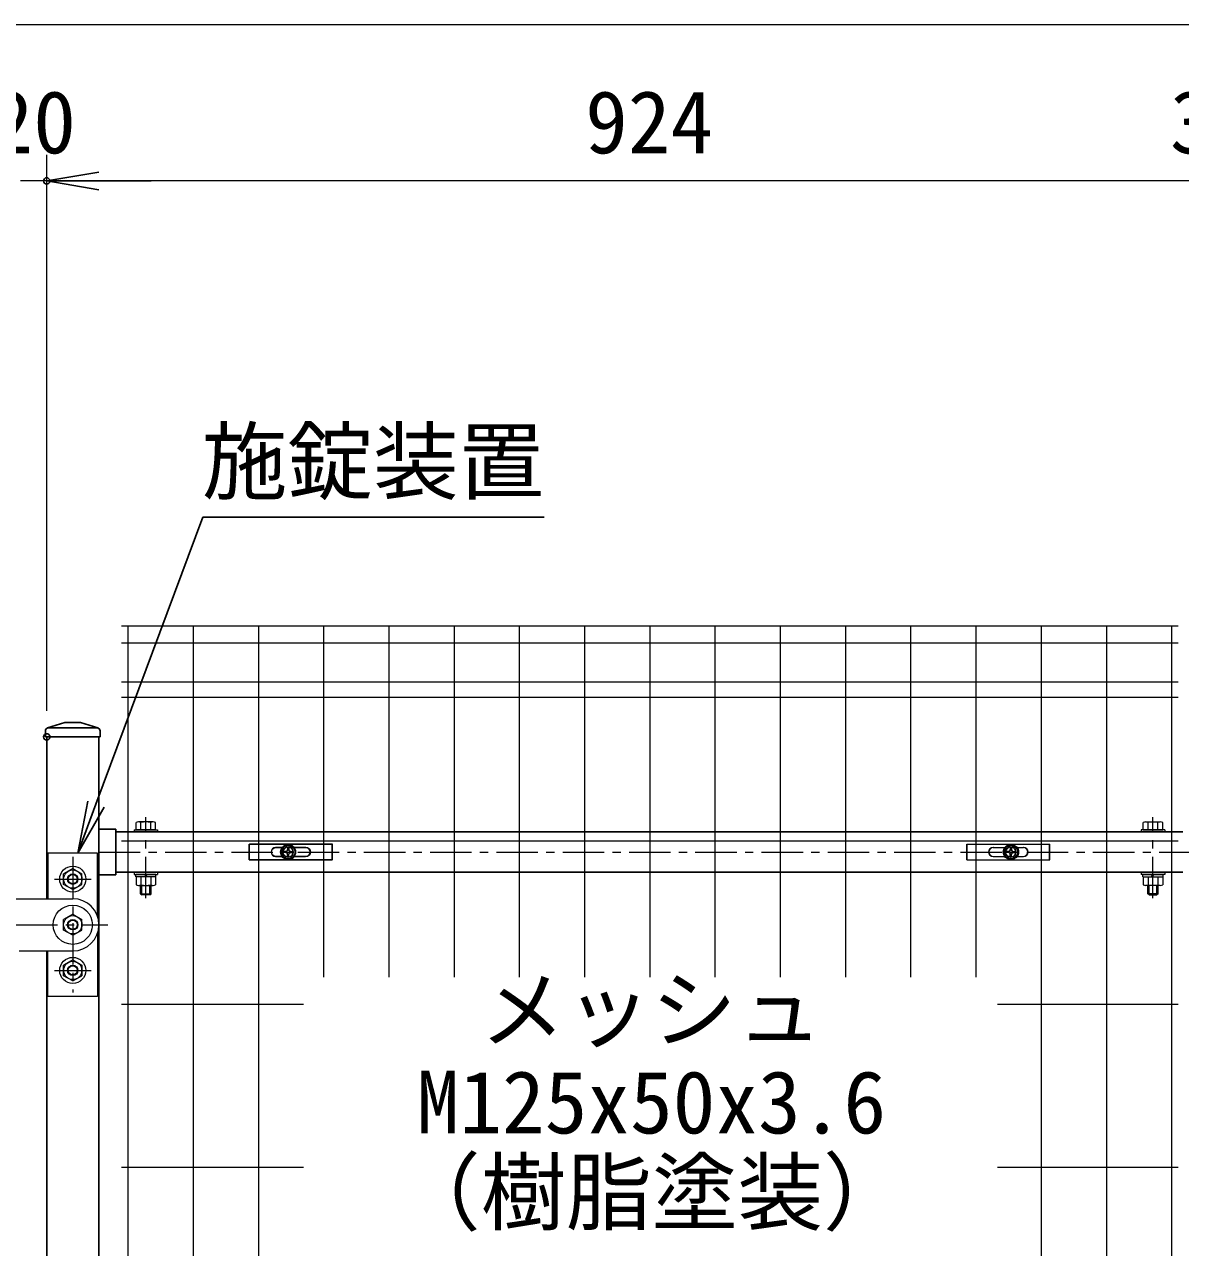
# Model space of a CAD drawing. Units: millimetres, scale not verified. Extents: x -4200 to 4200, y -2970 to 2970.
# Drawn here: x 1189 to 2075, y 451 to 1389 of the extents above; entities that cross this region are included whole.
import ezdxf
from ezdxf.enums import TextEntityAlignment as Align

# ---------------------------------------------------------------- set-up
doc = ezdxf.new("R2010")
doc.units = ezdxf.units.MM
doc.header["$LTSCALE"] = 10
doc.header["$PDMODE"] = 32
doc.header["$PDSIZE"] = 5
doc.linetypes.add('USER1', pattern=[50.8, 31.75, -6.35, 6.35, -6.35])
for name, color, linetype, lineweight in [('0-1_D-BMK', 2, 'USER1', 13), ('0-2_D-STR1', 1, 'Continuous', 25), ('0-4_D-STR3', 3, 'Continuous', 13), ('0-5_D-STR-DIM', 7, 'Continuous', 13), ('0-7_Defpoints', 6, 'Continuous', 25), ('0-8_D-STR-TXT', 7, 'Continuous', 13), ('0-C_D-STR2', 7, 'Continuous', 13)]:
    doc.layers.add(name, color=color, linetype=linetype, lineweight=lineweight)
doc.layers.add('0-6_0', color=7, linetype='Continuous')
doc.styles.add('ＭＳ ゴシック', font='')
doc.styles.get('ＭＳ ゴシック').set_extended_font_data('MS Gothic')

# ---------------------------------------------------------------- blocks, each defined once
blk = doc.blocks.new('_Open')
at = {"layer": '0-6_0'}
blk.add_line((-10, 1.667), (0, 0), dxfattribs=at)
blk.add_lwpolyline([(-10, -1.667), (0, 0), (-10, 0)], dxfattribs=at)
blk = doc.blocks.new('U8')
at = {"layer": '0-1_D-BMK'}
for p, q in [((10302.3, 9914), (10302.3, 10534.9)), ((18022.3, 9914), (18022.3, 10534.9)), ((9742.3, 10230), (9742.3, 9190)), ((9942.3, 10267.5), (18382.3, 10267.5)), ((9601.1, 10060), (9883.5, 10060)), ((8800.2, 9710), (10010.7, 9710)), ((9601.1, 9360), (9883.5, 9360))]:
    blk.add_line(p, q, dxfattribs=at)
at = {"layer": '0-2_D-STR1'}
for p, q in [((9549.2, 11218.9), (9682.3, 11260)), ((9802.3, 11260), (9682.3, 11260)), ((9935.4, 11218.9), (9802.3, 11260)), ((9532.3, 11196), (9532.3, 11150)), ((9928.3, 11220), (9556.3, 11220)), ((9952.3, 11196), (9952.3, 11150)), ((9952.3, 11150), (9532.3, 11150)), ((9542.3, 11150), (9542.3, 9910)), ((9542.3, 11150), (9942.3, 11150)), ((9942.3, 11150), (9942.3, 300)), ((9942.3, 10442), (10072.3, 10442)), ((10072.3, 10442), (10072.3, 10093)), ((18252.3, 10422.5), (10072.3, 10422.5)), ((10072.3, 10093), (9942.3, 10093)), ((18252.3, 10112.5), (10072.3, 10112.5)), ((9542.3, 9510), (9542.3, 300))]:
    blk.add_line(p, q, dxfattribs=at)
for centre, start, end in [((9556.3, 11196), 90, 180), ((9928.3, 11196), 0, 90)]:
    blk.add_arc(centre, 24, start, end, dxfattribs=at)
at = {"layer": '0-4_D-STR3'}
for p, q in [((10212.3, 10438.5), (10212.3, 10422.5)), ((10212.3, 10438.5), (10392.3, 10438.5)), ((10212.3, 10422.5), (10392.3, 10422.5)), ((10227.3, 10438.5), (10227.3, 10493)), ((10377.3, 10438.5), (10227.3, 10438.5)), ((10358.6, 10498.5), (10246.1, 10498.5)), ((10264.8, 10438.5), (10264.8, 10493)), ((10339.8, 10438.5), (10339.8, 10493)), ((10377.3, 10438.5), (10377.3, 10493)), ((10392.3, 10438.5), (10392.3, 10422.5)), ((17932.3, 10438.5), (17932.3, 10422.5)), ((18112.3, 10438.5), (17932.3, 10438.5)), ((18112.3, 10422.5), (17932.3, 10422.5)), ((17947.3, 10438.5), (17947.3, 10493)), ((17947.3, 10438.5), (18097.3, 10438.5)), ((17966, 10498.5), (18078.5, 10498.5)), ((17984.8, 10438.5), (17984.8, 10493)), ((18059.8, 10438.5), (18059.8, 10493)), ((18097.3, 10438.5), (18097.3, 10493)), ((18112.3, 10438.5), (18112.3, 10422.5)), ((9932.3, 10260), (9552.3, 10260)), ((9552.3, 10260), (9552.3, 9910)), ((9932.3, 9772.4), (9932.3, 10260)), ((9742.3, 10140.8), (9672.3, 10100.4)), ((9742.3, 10140.8), (9812.3, 10100.4)), ((9672.3, 10019.6), (9672.3, 10100.4)), ((9812.3, 10019.6), (9812.3, 10100.4)), ((10212.3, 10112.5), (10212.3, 10096.5)), ((10212.3, 10112.5), (10392.3, 10112.5)), ((10212.3, 10096.5), (10392.3, 10096.5)), ((10227.3, 10076.5), (10227.3, 10017)), ((10264.8, 10076.5), (10264.8, 10017)), ((10306.1, 10076.5), (10294.5, 10096.5)), ((10313, 10076.5), (10301.4, 10096.5)), ((10339.8, 10076.5), (10339.8, 10017)), ((10377.3, 10076.5), (10377.3, 10017)), ((10392.3, 10112.5), (10392.3, 10096.5)), ((17932.3, 10112.5), (17932.3, 10096.5)), ((18112.3, 10112.5), (17932.3, 10112.5)), ((18112.3, 10096.5), (17932.3, 10096.5)), ((17947.3, 10076.5), (17947.3, 10017)), ((17984.8, 10076.5), (17984.8, 10017)), ((18011.6, 10076.5), (18023.1, 10096.5)), ((18018.5, 10076.5), (18030.1, 10096.5)), ((18059.8, 10076.5), (18059.8, 10017)), ((18097.3, 10076.5), (18097.3, 10017)), ((18112.3, 10112.5), (18112.3, 10096.5)), ((9742.3, 9979.2), (9672.3, 10019.6)), ((9742.3, 9979.2), (9812.3, 10019.6)), ((10246.1, 10011.5), (10358.6, 10011.5)), ((10262.3, 9948.5), (10262.3, 10011.5)), ((10262.3, 9948.5), (10272.3, 9938.5)), ((10262.3, 9948.5), (10342.3, 9948.5)), ((10272.3, 9938.5), (10272.3, 10011.5)), ((10332.3, 9938.5), (10332.3, 10011.5)), ((10332.3, 9938.5), (10342.3, 9948.5)), ((10342.3, 9948.5), (10342.3, 10011.5)), ((18078.5, 10011.5), (17966, 10011.5)), ((17982.3, 9948.5), (17982.3, 10011.5)), ((17992.3, 9938.5), (17982.3, 9948.5)), ((18062.3, 9948.5), (17982.3, 9948.5)), ((17992.3, 9938.5), (17992.3, 10011.5)), ((18052.3, 9938.5), (18052.3, 10011.5)), ((18062.3, 9948.5), (18052.3, 9938.5)), ((18062.3, 9948.5), (18062.3, 10011.5)), ((9112.3, 9910), (9742.3, 9910)), ((10332.3, 9938.5), (10272.3, 9938.5)), ((17992.3, 9938.5), (18052.3, 9938.5)), ((9742.3, 9790.8), (9672.3, 9750.4)), ((9742.3, 9790.8), (9812.3, 9750.4)), ((9932.3, 9772.4), (9932.3, 9772.4)), ((9672.3, 9669.6), (9672.3, 9750.4)), ((9742.3, 9629.2), (9672.3, 9669.6)), ((9742.3, 9629.2), (9812.3, 9669.6)), ((9812.3, 9669.6), (9812.3, 9750.4)), ((9932.3, 9647.6), (9932.3, 9160)), ((9332.3, 9510), (9742.3, 9510)), ((9552.3, 9160), (9552.3, 9510)), ((9742.3, 9440.8), (9672.3, 9400.4)), ((9742.3, 9440.8), (9672.3, 9400.4)), ((9672.3, 9400.4), (9672.3, 9319.6)), ((9672.3, 9319.6), (9672.3, 9400.4)), ((9742.3, 9440.8), (9812.3, 9400.4)), ((9742.3, 9440.8), (9812.3, 9400.4)), ((9812.3, 9400.4), (9812.3, 9319.6)), ((9812.3, 9319.6), (9812.3, 9400.4)), ((9742.3, 9279.2), (9672.3, 9319.6)), ((9742.3, 9279.2), (9672.3, 9319.6)), ((9742.3, 9279.2), (9812.3, 9319.6)), ((9742.3, 9279.2), (9812.3, 9319.6)), ((9932.3, 9160), (9552.3, 9160))]:
    blk.add_line(p, q, dxfattribs=at)
for points in [[(10379.3, 10076.5), (10225.3, 10076.5), (10225.3, 10096.5)], [(10379.3, 10076.5), (10379.3, 10096.5), (10225.3, 10096.5)], [(17945.3, 10076.5), (18099.3, 10076.5), (18099.3, 10096.5)], [(17945.3, 10076.5), (17945.3, 10096.5), (18099.3, 10096.5)]]:
    blk.add_lwpolyline(points, dxfattribs=at)
for centre, radius in [((9742.3, 10060), 100), ((9742.3, 10060), 70), ((9742.3, 10060), 40), ((9742.3, 10060), 35), ((9742.3, 9710), 150), ((9742.3, 9710), 70), ((9742.3, 9710), 40), ((9742.3, 9710), 35), ((9742.3, 9360), 100), ((9742.3, 9360), 100), ((9742.3, 9360), 70), ((9742.3, 9360), 70), ((9742.3, 9360), 40), ((9742.3, 9360), 40), ((9742.3, 9360), 35), ((9742.3, 9360), 35)]:
    blk.add_circle(centre, radius, dxfattribs=at)
for centre, radius, start, end in [((10246.1, 10464), 34.5, 57.13278, 122.86722), ((10302.3, 10368.6), 129.9, 73.22135, 106.77865), ((10358.6, 10464), 34.5, 57.13278, 122.86722), ((17966, 10464), 34.5, 57.13278, 122.86722), ((18022.3, 10368.6), 129.9, 73.22135, 106.77865), ((18078.5, 10464), 34.5, 57.13278, 122.86722), ((10246.1, 10046), 34.5, 237.13278, 302.86722), ((10302.3, 10141.4), 129.9, 253.22135, 286.77865), ((10358.6, 10046), 34.5, 237.13278, 302.86722), ((17966, 10046), 34.5, 237.13278, 302.86722), ((18022.3, 10141.4), 129.9, 253.22135, 286.77865), ((18078.5, 10046), 34.5, 237.13278, 302.86722), ((9742.3, 9710), 200, 270, 89.99983)]:
    blk.add_arc(centre, radius, start, end, dxfattribs=at)
at = {"layer": '0-7_Defpoints'}
for centre in [(11392.3, 10267.5), (16932.3, 10267.5)]:
    blk.add_circle(centre, 40, dxfattribs=at)
blk = doc.blocks.new('A$Cc5bff5c2')
at = {"layer": '0-4_D-STR3'}
for p, q in [((-297.7, 60), (337.3, 60)), ((-297.7, -60), (-297.7, 60)), ((-95.2, 35), (-45.6, 35)), ((-18.5, 4.2), (-31.5, 3.9)), ((-31.5, 3.9), (-31.5, -4)), ((-4, 31.5), (-4.2, 18.5)), ((-4, 31.5), (4, 31.5)), ((4, 31.5), (4.2, 18.5)), ((18.5, 4.2), (31.5, 3.9)), ((31.5, 3.9), (31.5, -4)), ((45.6, 35), (134.8, 35)), ((-95.2, -35), (-45.6, -35)), ((-18.5, -4.2), (-31.5, -4)), ((-4, -31.5), (-4.2, -18.5)), ((18.5, -4.2), (31.5, -4)), ((45.6, -35), (134.8, -35))]:
    blk.add_line(p, q, dxfattribs=at)
for points in [[(-297.7, -60), (337.3, -60), (337.3, 60)], [(-4, -31.5), (4, -31.5), (4.2, -18.5)]]:
    blk.add_lwpolyline(points, dxfattribs=at)
for radius in [57.5, 52.5]:
    blk.add_circle((0, 0), radius, dxfattribs=at)
for centre, radius, start, end in [((-95.2, 0), 35, 90, 270), ((-19.1, 19), 14.9, 270, 0), ((19.1, 19), 14.9, 180, 270), ((134.8, 0), 35, 270, 90), ((-19.1, -19), 14.9, 0, 90), ((19.1, -19), 14.9, 90, 180)]:
    blk.add_arc(centre, radius, start, end, dxfattribs=at)
blk = doc.blocks.new('A$C5ba32ecb')
at = {"layer": '0-4_D-STR3'}
for p, q in [((-337.5, 60), (297.5, 60)), ((-337.5, -60), (-337.5, 60)), ((-135, 35), (-45.6, 35)), ((-18.5, 4.2), (-31.5, 3.9)), ((-31.5, 3.9), (-31.5, -4)), ((-4, 31.5), (-4.2, 18.5)), ((-4, 31.5), (4, 31.5)), ((4, 31.5), (4.2, 18.5)), ((18.5, 4.2), (31.5, 3.9)), ((31.5, 3.9), (31.5, -4)), ((45.6, 35), (95, 35)), ((-135, -35), (-45.6, -35)), ((-18.5, -4.2), (-31.5, -4)), ((-4, -31.5), (-4.2, -18.5)), ((18.5, -4.2), (31.5, -4)), ((45.6, -35), (95, -35))]:
    blk.add_line(p, q, dxfattribs=at)
for points in [[(-337.5, -60), (297.5, -60), (297.5, 60)], [(-4, -31.5), (4, -31.5), (4.2, -18.5)]]:
    blk.add_lwpolyline(points, dxfattribs=at)
for radius in [57.5, 52.5]:
    blk.add_circle((0, 0), radius, dxfattribs=at)
for centre, radius, start, end in [((-135, 0), 35, 90, 270), ((-19.1, 19), 14.9, 270, 0), ((19.1, 19), 14.9, 180, 270), ((95, 0), 35, 270, 90), ((-19.1, -19), 14.9, 0, 90), ((19.1, -19), 14.9, 90, 180)]:
    blk.add_arc(centre, radius, start, end, dxfattribs=at)
blk = doc.blocks.new('A$Ca8bccbd4')
at = {"layer": '0-4_D-STR3'}
for p, q in [((-337.5, 60), (297.5, 60)), ((-337.5, -60), (-337.5, 60)), ((-135, 35), (-45.6, 35)), ((-18.5, 4.2), (-31.5, 3.9)), ((-31.5, 3.9), (-31.5, -4)), ((-4, 31.5), (-4.2, 18.5)), ((-4, 31.5), (4, 31.5)), ((4, 31.5), (4.2, 18.5)), ((18.5, 4.2), (31.5, 3.9)), ((31.5, 3.9), (31.5, -4)), ((45.6, 35), (95, 35)), ((-135, -35), (-45.6, -35)), ((-18.5, -4.2), (-31.5, -4)), ((-4, -31.5), (-4.2, -18.5)), ((18.5, -4.2), (31.5, -4)), ((45.6, -35), (95, -35))]:
    blk.add_line(p, q, dxfattribs=at)
for points in [[(-337.5, -60), (297.5, -60), (297.5, 60)], [(-4, -31.5), (4, -31.5), (4.2, -18.5)]]:
    blk.add_lwpolyline(points, dxfattribs=at)
for radius in [57.5, 52.5]:
    blk.add_circle((0, 0), radius, dxfattribs=at)
for centre, radius, start, end in [((-135, 0), 35, 90, 270), ((-19.1, 19), 14.9, 270, 0), ((19.1, 19), 14.9, 180, 270), ((95, 0), 35, 270, 90), ((-19.1, -19), 14.9, 0, 90), ((19.1, -19), 14.9, 90, 180)]:
    blk.add_arc(centre, radius, start, end, dxfattribs=at)
blk = doc.blocks.new('MLeader1')
at = {"layer": '0-8_D-STR-TXT', "lineweight": 25}
blk.add_line((1249.66, 789.06), (1229.44, 753.91), dxfattribs=at)
for points in [[(1243.42, 791.39), (1325.41, 1011.34), (1572.71, 1011.34), (1587.03, 1011.34)], [(1237.17, 793.72), (1229.44, 753.91), (1243.42, 791.39)]]:
    blk.add_lwpolyline(points, dxfattribs=at)

msp = doc.modelspace()

# ---------------------------------------------------------------- linework, layer by layer
at = {"layer": '0-5_D-STR-DIM'}
for p, q in [((235.67, 1389.15), (2155.67, 1389.15)), ((1205.67, 862.91), (1205.67, 1289.15)), ((1205.67, 862.91), (1205.67, 1289.15)), ((1205.67, 1269.15), (1185.67, 1269.15)), ((2089.67, 1269.15), (1245.67, 1269.15)), ((1245.67, 1269.15), (1285.67, 1269.15)), ((2089.67, 1269.15), (2049.67, 1269.15))]:
    msp.add_line(p, q, dxfattribs=at)
at = {"layer": '0-7_Defpoints'}
for p in [(1205.67, 1269.15), (1205.67, 842.91)]:
    msp.add_point(p, dxfattribs=at)
at = {"layer": '0-C_D-STR2'}
for p, q in [((2072.92, 927.91), (1262.92, 927.91)), ((1267.92, 927.91), (1267.92, -242.09)), ((1317.92, 927.91), (1317.92, -242.09)), ((1367.92, 927.91), (1367.92, -242.09)), ((1417.92, 927.91), (1417.92, 658.77)), ((1467.92, 927.91), (1467.92, 658.77)), ((1517.92, 927.91), (1517.92, 658.77)), ((1567.92, 927.91), (1567.92, 658.77)), ((1617.92, 927.91), (1617.92, 658.77)), ((1667.92, 927.91), (1667.92, 658.77)), ((1717.92, 927.91), (1717.92, 658.77)), ((1767.92, 927.91), (1767.92, 658.77)), ((1817.92, 927.91), (1817.92, 658.77)), ((1867.92, 927.91), (1867.92, 658.77)), ((1917.92, 927.91), (1917.92, 658.77)), ((1967.92, 927.91), (1967.92, -242.09)), ((2017.92, 927.91), (2017.92, -242.09)), ((2067.92, 927.91), (2067.92, -242.09)), ((2072.92, 914.81), (1262.92, 914.81)), ((2072.92, 885.01), (1262.92, 885.01)), ((2072.92, 873.15), (1262.92, 873.15)), ((2072.92, 762.91), (1262.92, 762.91)), ((1402.51, 637.91), (1262.92, 637.91)), ((2072.92, 637.91), (1934.61, 637.91)), ((1402.51, 512.91), (1262.92, 512.91)), ((2072.92, 512.91), (1934.61, 512.91))]:
    msp.add_line(p, q, dxfattribs=at)

# ---------------------------------------------------------------- block references
at = {"layer": '0-5_D-STR-DIM', "xscale": 4, "yscale": 4, "rotation": 180}
msp.add_blockref('_Open', (1205.67, 1269.15), dxfattribs=at)
msp.add_blockref('_Open', (1205.67, 1269.15), dxfattribs=at)
at = {"layer": '0-5_D-STR-DIM', "xscale": 0.1, "yscale": 0.1}
for name, p in [('U8', (251.44, -272.09)), ('A$Cc5bff5c2', (1390.7, 754.66)), ('A$C5ba32ecb', (1944.67, 754.66))]:
    msp.add_blockref(name, p, dxfattribs=at)
at = {"layer": '0-8_D-STR-TXT'}
msp.add_blockref('MLeader1', (0, 0), dxfattribs=at)
at = {"layer": '0-C_D-STR2', "yscale": 0.1}
for p, xscale in [((1390.92, 754.66), -0.1), ((1944.92, 754.66), 0.1)]:
    msp.add_blockref('A$Ca8bccbd4', p, dxfattribs=dict(at, xscale=xscale))

# ---------------------------------------------------------------- texts
at = {"layer": '0-5_D-STR-DIM', "style": 'ＭＳ ゴシック'}
for s, p in [('20', (1162.67, 1275.9)), ('924', (1618.42, 1275.9)), ('35.75', (2066.69, 1275.9))]:
    msp.add_text(s, height=48.09, dxfattribs=at).set_placement(p, align=Align.BOTTOM_LEFT)
at = {"layer": '0-8_D-STR-TXT', "style": 'ＭＳ ゴシック'}
for s, p in [('施錠装置', (1324.61, 1015.72)), ('メッシュ', (1537.72, 595.41)), ('（樹脂塗装）', (1472.75, 455.41))]:
    msp.add_text(s, height=48.09, dxfattribs=at).set_placement(p, align=Align.BOTTOM_LEFT)
at = {"layer": '0-C_D-STR2', "style": 'ＭＳ ゴシック'}
msp.add_text('M125x50x3.6', height=48.09, dxfattribs=at).set_placement((1489.24, 524.51), align=Align.BOTTOM_LEFT)

doc.saveas('drawing.dxf')
